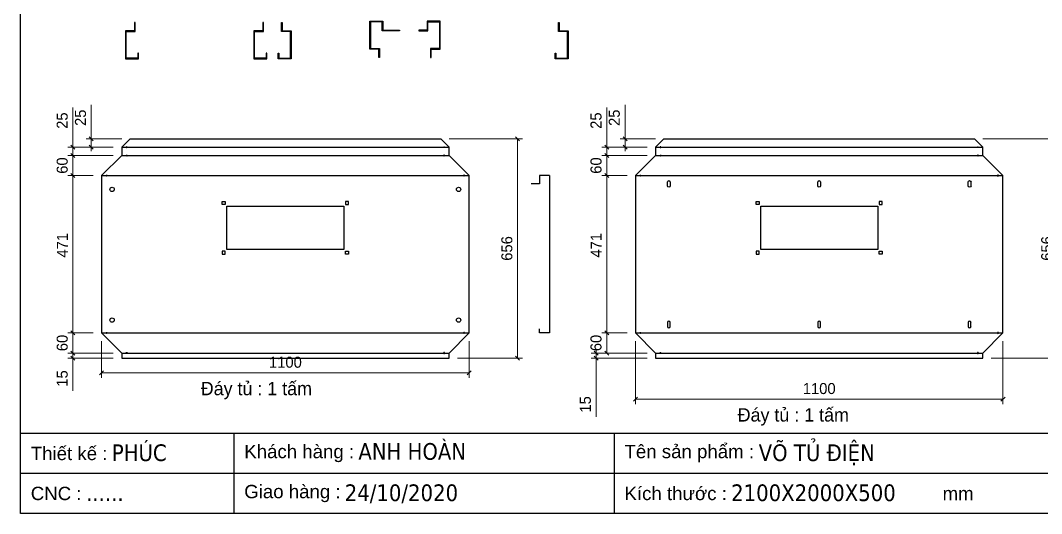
# Model space of a CAD drawing. Header units: millimetres. Extents: x 0 to 5930, y 0 to 4193.
# Drawn here: x 0 to 3056, y 0 to 1476 of the extents above; entities that cross this region are included whole.
import ezdxf
from ezdxf.enums import TextEntityAlignment as Align

# ---------------------------------------------------------------- set-up
doc = ezdxf.new("R2010")
doc.units = ezdxf.units.MM
doc.layers.add('CNC', color=7, linetype='Continuous')
doc.layers.add('DIM', color=253, linetype='Continuous')
doc.styles.add('Arial', font='arial.ttf')
doc.styles.add('Tahoma (Input Text)', font='tahoma.ttf')
doc.dimstyles.new('Dim-33', dxfattribs={"dimtxt": 33, "dimasz": 12, "dimexe": 15, "dimexo": 25, "dimgap": 15, "dimtad": 1, "dimdec": 0, "dimtxsty": 'Standard', "dimblk": 'OBLIQUE', "dimcen": 10, "dimclrd": 5, "dimclre": 5, "dimclrt": 3, "dimazin": 3, "dimtfac": 1, "dimtdec": 0, "dimtmove": 0, "dimatfit": 3, "dimldrblk": 'OPEN30', "dimlwd": 9, "dimlwe": 9})

# ---------------------------------------------------------------- blocks, each defined once
blk = doc.blocks.new('*D40')
at = {"color": 0, "linetype": 'ByBlock', "lineweight": -2}
for p, q in [((249, 426.9), (237, 414.9)), ((1337, 414.9), (1349, 426.9))]:
    blk.add_line(p, q, dxfattribs=at)
at = {"layer": 'Defpoints', "color": 0, "transparency": 16777216}
for p in [(243, 540.5), (1343, 540.5), (1343, 420.9)]:
    blk.add_point(p, dxfattribs=at)
at = {"layer": 'DIM', "color": 5, "lineweight": 9, "transparency": 16777216}
for p, q in [((243, 515.5), (243, 405.9)), ((1343, 515.5), (1343, 405.9)), ((243, 420.9), (1343, 420.9))]:
    blk.add_line(p, q, dxfattribs=at)
at = {"layer": 'DIM', "color": 3, "transparency": 16777216, "insert": (793, 452.8), "char_height": 33, "attachment_point": 5}
blk.add_mtext('1100', dxfattribs=at)
blk = doc.blocks.new('_Oblique')
at = {"color": 0, "linetype": 'ByBlock', "lineweight": -2}
blk.add_line((-0.5, -0.5), (0.5, 0.5), dxfattribs=at)
blk = doc.blocks.new('_Open30')
at = {"color": 0, "linetype": 'ByBlock', "lineweight": -2}
for p, q in [((-1, 0.27), (0, 0)), ((0, 0), (-1, -0.27)), ((0, 0), (-1, 0))]:
    blk.add_line(p, q, dxfattribs=at)
blk = doc.blocks.new('*D41')
at = {"color": 0, "linetype": 'ByBlock', "lineweight": -2}
for p, q in [((163.1, 1005.5), (151.1, 1017.5)), ((151.1, 546.5), (163.1, 534.5))]:
    blk.add_line(p, q, dxfattribs=at)
at = {"layer": 'Defpoints', "color": 0, "transparency": 16777216}
for p in [(243, 1011.5), (157.1, 540.5), (243, 540.5)]:
    blk.add_point(p, dxfattribs=at)
at = {"layer": 'DIM', "color": 5, "lineweight": 9, "transparency": 16777216}
for p, q in [((218, 1011.5), (142.1, 1011.5)), ((157.1, 1011.5), (157.1, 540.5)), ((218, 540.5), (142.1, 540.5))]:
    blk.add_line(p, q, dxfattribs=at)
at = {"layer": 'DIM', "color": 3, "transparency": 16777216, "insert": (125.5, 802.9), "char_height": 33, "attachment_point": 5, "rotation": 90}
blk.add_mtext('471', dxfattribs=at)
blk = doc.blocks.new('*D42')
at = {"color": 0, "linetype": 'ByBlock', "lineweight": -2}
for p, q in [((163.1, 534.5), (151.1, 546.5)), ((151.1, 486.5), (163.1, 474.5))]:
    blk.add_line(p, q, dxfattribs=at)
at = {"layer": 'Defpoints', "color": 0, "transparency": 16777216}
for p in [(243, 540.5), (157.1, 480.5), (303, 480.5)]:
    blk.add_point(p, dxfattribs=at)
at = {"layer": 'DIM', "color": 5, "lineweight": 9, "transparency": 16777216}
for p, q in [((218, 540.5), (142.1, 540.5)), ((157.1, 540.5), (157.1, 480.5)), ((278, 480.5), (142.1, 480.5))]:
    blk.add_line(p, q, dxfattribs=at)
at = {"layer": 'DIM', "color": 3, "transparency": 16777216, "insert": (125.2, 510.5), "char_height": 33, "attachment_point": 5, "rotation": 90}
blk.add_mtext('60', dxfattribs=at)
blk = doc.blocks.new('*D43')
at = {"color": 0, "linetype": 'ByBlock', "lineweight": -2}
for p, q in [((151.1, 486.5), (163.1, 474.5)), ((163.1, 459.5), (151.1, 471.5))]:
    blk.add_line(p, q, dxfattribs=at)
at = {"layer": 'Defpoints', "color": 0, "transparency": 16777216}
for p in [(157.1, 465.5), (303, 480.5), (303, 465.5)]:
    blk.add_point(p, dxfattribs=at)
at = {"layer": 'DIM', "color": 5, "lineweight": 9, "transparency": 16777216}
for p, q in [((157.1, 480.5), (157.1, 492.5)), ((278, 480.5), (142.1, 480.5)), ((278, 465.5), (142.1, 465.5)), ((157.1, 480.5), (157.1, 465.5)), ((157.1, 465.5), (157.1, 367.1))]:
    blk.add_line(p, q, dxfattribs=at)
at = {"layer": 'DIM', "color": 3, "transparency": 16777216, "insert": (125.2, 404.3), "char_height": 33, "attachment_point": 5, "rotation": 90}
blk.add_mtext('15', dxfattribs=at)
blk = doc.blocks.new('*D44')
at = {"color": 0, "linetype": 'ByBlock', "lineweight": -2}
for p, q in [((163.1, 1065.5), (151.1, 1077.5)), ((151.1, 1017.5), (163.1, 1005.5))]:
    blk.add_line(p, q, dxfattribs=at)
at = {"layer": 'Defpoints', "color": 0, "transparency": 16777216}
for p in [(157.1, 1071.5), (303, 1071.5), (243, 1011.5)]:
    blk.add_point(p, dxfattribs=at)
at = {"layer": 'DIM', "color": 5, "lineweight": 9, "transparency": 16777216}
for p, q in [((278, 1071.5), (142.1, 1071.5)), ((157.1, 1011.5), (157.1, 1071.5)), ((218, 1011.5), (142.1, 1011.5))]:
    blk.add_line(p, q, dxfattribs=at)
at = {"layer": 'DIM', "color": 3, "transparency": 16777216, "insert": (125.2, 1041.5), "char_height": 33, "attachment_point": 5, "rotation": 90}
blk.add_mtext('60', dxfattribs=at)
blk = doc.blocks.new('*D45')
at = {"color": 0, "linetype": 'ByBlock', "lineweight": -2}
for p, q in [((151.1, 1102.5), (163.1, 1090.5)), ((163.1, 1065.5), (151.1, 1077.5))]:
    blk.add_line(p, q, dxfattribs=at)
at = {"layer": 'Defpoints', "color": 0, "transparency": 16777216}
for p in [(157.1, 1096.5), (303, 1096.5), (303, 1071.5)]:
    blk.add_point(p, dxfattribs=at)
at = {"layer": 'DIM', "color": 5, "lineweight": 9, "transparency": 16777216}
for p, q in [((157.1, 1096.5), (157.1, 1215.1)), ((278, 1096.5), (142.1, 1096.5)), ((278, 1071.5), (142.1, 1071.5)), ((157.1, 1071.5), (157.1, 1096.5)), ((157.1, 1071.5), (157.1, 1059.5))]:
    blk.add_line(p, q, dxfattribs=at)
at = {"layer": 'DIM', "color": 3, "transparency": 16777216, "insert": (125.2, 1176), "char_height": 33, "attachment_point": 5, "rotation": 90}
blk.add_mtext('25', dxfattribs=at)
blk = doc.blocks.new('*D46')
at = {"color": 0, "linetype": 'ByBlock', "lineweight": -2}
for p, q in [((205.8, 1127.5), (217.8, 1115.5)), ((217.8, 1090.5), (205.8, 1102.5))]:
    blk.add_line(p, q, dxfattribs=at)
at = {"layer": 'Defpoints', "color": 0, "transparency": 16777216}
for p in [(211.8, 1121.5), (328, 1121.5), (303, 1096.5)]:
    blk.add_point(p, dxfattribs=at)
at = {"layer": 'DIM', "color": 5, "lineweight": 9, "transparency": 16777216}
for p, q in [((211.8, 1121.5), (211.8, 1223.6)), ((303, 1121.5), (196.8, 1121.5)), ((211.8, 1096.5), (211.8, 1121.5)), ((278, 1096.5), (196.8, 1096.5)), ((211.8, 1096.5), (211.8, 1084.5))]:
    blk.add_line(p, q, dxfattribs=at)
at = {"layer": 'DIM', "color": 3, "transparency": 16777216, "insert": (179.9, 1184.6), "char_height": 33, "attachment_point": 5, "rotation": 90}
blk.add_mtext('25', dxfattribs=at)
blk = doc.blocks.new('f3daunguoc')
at = {"layer": 'CNC', "color": 2, "lineweight": -3}
blk.add_circle((0, 0), 1.5, dxfattribs=at)
blk = doc.blocks.new('f2dauxuoi')
at = {"layer": 'CNC', "color": 2, "lineweight": -3}
blk.add_circle((0, 0), 1, dxfattribs=at)
blk = doc.blocks.new('*D47')
at = {"color": 0, "linetype": 'ByBlock', "lineweight": -2}
for p, q in [((1846.6, 348.1), (1834.6, 336.1)), ((2934.6, 336.1), (2946.6, 348.1))]:
    blk.add_line(p, q, dxfattribs=at)
at = {"layer": 'Defpoints', "color": 0, "transparency": 16777216}
for p in [(1840.6, 540.5), (2940.6, 540.5), (2940.6, 342.1)]:
    blk.add_point(p, dxfattribs=at)
at = {"layer": 'DIM', "color": 5, "lineweight": 9, "transparency": 16777216}
for p, q in [((1840.6, 515.5), (1840.6, 327.1)), ((2940.6, 515.5), (2940.6, 327.1)), ((1840.6, 342.1), (2940.6, 342.1))]:
    blk.add_line(p, q, dxfattribs=at)
at = {"layer": 'DIM', "color": 3, "transparency": 16777216, "insert": (2390.6, 374), "char_height": 33, "attachment_point": 5}
blk.add_mtext('1100', dxfattribs=at)
blk = doc.blocks.new('*D48')
at = {"color": 0, "linetype": 'ByBlock', "lineweight": -2}
for p, q in [((1760.7, 1005.5), (1748.7, 1017.5)), ((1748.7, 546.5), (1760.7, 534.5))]:
    blk.add_line(p, q, dxfattribs=at)
at = {"layer": 'Defpoints', "color": 0, "transparency": 16777216}
for p in [(1840.6, 1011.5), (1754.7, 540.5), (1840.6, 540.5)]:
    blk.add_point(p, dxfattribs=at)
at = {"layer": 'DIM', "color": 5, "lineweight": 9, "transparency": 16777216}
for p, q in [((1815.6, 1011.5), (1739.7, 1011.5)), ((1754.7, 1011.5), (1754.7, 540.5)), ((1815.6, 540.5), (1739.7, 540.5))]:
    blk.add_line(p, q, dxfattribs=at)
at = {"layer": 'DIM', "color": 3, "transparency": 16777216, "insert": (1723.1, 802.9), "char_height": 33, "attachment_point": 5, "rotation": 90}
blk.add_mtext('471', dxfattribs=at)
blk = doc.blocks.new('*D49')
at = {"color": 0, "linetype": 'ByBlock', "lineweight": -2}
for p, q in [((1760.7, 534.5), (1748.7, 546.5)), ((1748.7, 486.5), (1760.7, 474.5))]:
    blk.add_line(p, q, dxfattribs=at)
at = {"layer": 'Defpoints', "color": 0, "transparency": 16777216}
for p in [(1840.6, 540.5), (1754.7, 480.5), (1900.6, 480.5)]:
    blk.add_point(p, dxfattribs=at)
at = {"layer": 'DIM', "color": 5, "lineweight": 9, "transparency": 16777216}
for p, q in [((1815.6, 540.5), (1739.7, 540.5)), ((1754.7, 540.5), (1754.7, 480.5)), ((1875.6, 480.5), (1739.7, 480.5))]:
    blk.add_line(p, q, dxfattribs=at)
at = {"layer": 'DIM', "color": 3, "transparency": 16777216, "insert": (1722.8, 510.5), "char_height": 33, "attachment_point": 5, "rotation": 90}
blk.add_mtext('60', dxfattribs=at)
blk = doc.blocks.new('*D50')
at = {"color": 0, "linetype": 'ByBlock', "lineweight": -2}
for p, q in [((1716.8, 486.5), (1728.8, 474.5)), ((1728.8, 459.5), (1716.8, 471.5))]:
    blk.add_line(p, q, dxfattribs=at)
at = {"layer": 'Defpoints', "color": 0, "transparency": 16777216}
for p in [(1722.8, 465.5), (1900.6, 480.5), (1900.6, 465.5)]:
    blk.add_point(p, dxfattribs=at)
at = {"layer": 'DIM', "color": 5, "lineweight": 9, "transparency": 16777216}
for p, q in [((1722.8, 480.5), (1722.8, 492.5)), ((1875.6, 480.5), (1707.8, 480.5)), ((1875.6, 465.5), (1707.8, 465.5)), ((1722.8, 480.5), (1722.8, 465.5)), ((1722.8, 465.5), (1722.8, 289.4))]:
    blk.add_line(p, q, dxfattribs=at)
at = {"layer": 'DIM', "color": 3, "transparency": 16777216, "insert": (1690.9, 326.7), "char_height": 33, "attachment_point": 5, "rotation": 90}
blk.add_mtext('15', dxfattribs=at)
blk = doc.blocks.new('*D51')
at = {"color": 0, "linetype": 'ByBlock', "lineweight": -2}
for p, q in [((1760.7, 1065.5), (1748.7, 1077.5)), ((1748.7, 1017.5), (1760.7, 1005.5))]:
    blk.add_line(p, q, dxfattribs=at)
at = {"layer": 'Defpoints', "color": 0, "transparency": 16777216}
for p in [(1754.7, 1071.5), (1900.6, 1071.5), (1840.6, 1011.5)]:
    blk.add_point(p, dxfattribs=at)
at = {"layer": 'DIM', "color": 5, "lineweight": 9, "transparency": 16777216}
for p, q in [((1875.6, 1071.5), (1739.7, 1071.5)), ((1754.7, 1011.5), (1754.7, 1071.5)), ((1815.6, 1011.5), (1739.7, 1011.5))]:
    blk.add_line(p, q, dxfattribs=at)
at = {"layer": 'DIM', "color": 3, "transparency": 16777216, "insert": (1722.8, 1041.5), "char_height": 33, "attachment_point": 5, "rotation": 90}
blk.add_mtext('60', dxfattribs=at)
blk = doc.blocks.new('*D52')
at = {"color": 0, "linetype": 'ByBlock', "lineweight": -2}
for p, q in [((1748.7, 1102.5), (1760.7, 1090.5)), ((1760.7, 1065.5), (1748.7, 1077.5))]:
    blk.add_line(p, q, dxfattribs=at)
at = {"layer": 'Defpoints', "color": 0, "transparency": 16777216}
for p in [(1754.7, 1096.5), (1900.6, 1096.5), (1900.6, 1071.5)]:
    blk.add_point(p, dxfattribs=at)
at = {"layer": 'DIM', "color": 5, "lineweight": 9, "transparency": 16777216}
for p, q in [((1754.7, 1096.5), (1754.7, 1215.1)), ((1875.6, 1096.5), (1739.7, 1096.5)), ((1875.6, 1071.5), (1739.7, 1071.5)), ((1754.7, 1071.5), (1754.7, 1096.5)), ((1754.7, 1071.5), (1754.7, 1059.5))]:
    blk.add_line(p, q, dxfattribs=at)
at = {"layer": 'DIM', "color": 3, "transparency": 16777216, "insert": (1722.8, 1176), "char_height": 33, "attachment_point": 5, "rotation": 90}
blk.add_mtext('25', dxfattribs=at)
blk = doc.blocks.new('*D53')
at = {"color": 0, "linetype": 'ByBlock', "lineweight": -2}
for p, q in [((1803.4, 1127.5), (1815.4, 1115.5)), ((1815.4, 1090.5), (1803.4, 1102.5))]:
    blk.add_line(p, q, dxfattribs=at)
at = {"layer": 'Defpoints', "color": 0, "transparency": 16777216}
for p in [(1809.4, 1121.5), (1925.6, 1121.5), (1900.6, 1096.5)]:
    blk.add_point(p, dxfattribs=at)
at = {"layer": 'DIM', "color": 5, "lineweight": 9, "transparency": 16777216}
for p, q in [((1809.4, 1121.5), (1809.4, 1223.6)), ((1900.6, 1121.5), (1794.4, 1121.5)), ((1809.4, 1096.5), (1809.4, 1121.5)), ((1875.6, 1096.5), (1794.4, 1096.5)), ((1809.4, 1096.5), (1809.4, 1084.5))]:
    blk.add_line(p, q, dxfattribs=at)
at = {"layer": 'DIM', "color": 3, "transparency": 16777216, "insert": (1777.5, 1184.6), "char_height": 33, "attachment_point": 5, "rotation": 90}
blk.add_mtext('25', dxfattribs=at)
blk = doc.blocks.new('*D54')
at = {"color": 0, "linetype": 'ByBlock', "lineweight": -2}
for p, q in [((1493.7, 1115.5), (1481.7, 1127.5)), ((1481.7, 471.5), (1493.7, 459.5))]:
    blk.add_line(p, q, dxfattribs=at)
at = {"layer": 'Defpoints', "color": 0, "transparency": 16777216}
for p in [(1258, 1121.5), (1487.7, 1121.5), (1283, 465.5)]:
    blk.add_point(p, dxfattribs=at)
at = {"layer": 'DIM', "color": 5, "lineweight": 9, "transparency": 16777216}
for p, q in [((1283, 1121.5), (1502.7, 1121.5)), ((1487.7, 465.5), (1487.7, 1121.5)), ((1308, 465.5), (1502.7, 465.5))]:
    blk.add_line(p, q, dxfattribs=at)
at = {"layer": 'DIM', "color": 3, "transparency": 16777216, "insert": (1455.9, 793.5), "char_height": 33, "attachment_point": 5, "rotation": 90}
blk.add_mtext('656', dxfattribs=at)
blk = doc.blocks.new('*D55')
at = {"color": 0, "linetype": 'ByBlock', "lineweight": -2}
for p, q in [((3109.5, 1115.5), (3097.5, 1127.5)), ((3097.5, 471.5), (3109.5, 459.5))]:
    blk.add_line(p, q, dxfattribs=at)
at = {"layer": 'Defpoints', "color": 0, "transparency": 16777216}
for p in [(2855.6, 1121.5), (2880.6, 465.5), (3103.5, 465.5)]:
    blk.add_point(p, dxfattribs=at)
at = {"layer": 'DIM', "color": 5, "lineweight": 9, "transparency": 16777216}
for p, q in [((2880.6, 1121.5), (3118.5, 1121.5)), ((3103.5, 1121.5), (3103.5, 465.5)), ((2905.6, 465.5), (3118.5, 465.5))]:
    blk.add_line(p, q, dxfattribs=at)
at = {"layer": 'DIM', "color": 3, "transparency": 16777216, "insert": (3071.7, 793.5), "char_height": 33, "attachment_point": 5, "rotation": 90}
blk.add_mtext('656', dxfattribs=at)
blk = doc.blocks.new('ovan8.5x20')
at = {"layer": 'CNC', "color": 2, "lineweight": -3}
for p, q in [((5.7, 4.2), (-5.8, 4.2)), ((-5.8, -4.2), (5.7, -4.2))]:
    blk.add_line(p, q, dxfattribs=at)
for centre, start, end in [((-5.8, 0), 90, 270), ((5.7, 0), 270, 90)]:
    blk.add_arc(centre, 4.25, start, end, dxfattribs=at)
blk = doc.blocks.new('khungtenAsean2')
at = {"color": 7}
for p, q in [((2970, -1980), (0, -1980)), ((320, -1980), (320, -2100)), ((890, -1980), (890, -2100)), ((2020, -2040), (0, -2040))]:
    blk.add_line(p, q, dxfattribs=at)
blk.add_lwpolyline([(0, 0), (2970, 0), (2970, -2100), (0, -2100)], close=True, dxfattribs=at)
at = {"color": 2, "char_height": 20, "width": 917.634, "attachment_point": 4, "style": 'Arial'}
for s, insert in [('  Thiết kế :', (0, -2010)), ('  Khách hàng :', (320, -2010)), ('  Tên sản phẩm :', (890, -2010)), ('  CNC :', (0, -2070)), ('  Giao hàng :', (320, -2070)), ('  Kích thước :', (890, -2070)), ('mm', (1382.3, -2070))]:
    blk.add_mtext(s, dxfattribs=dict(at, insert=insert))
at = {"color": 1, "style": 'Tahoma (Input Text)', "flags": 8}
for tag, p in [('#01', (137.1, -2021.3)), ('#03', (506.6, -2019.3)), ('#05', (1106.6, -2021.3)), ('#07', (1834.7, -2021.3)), ('#09', (2146.7, -2021.3)), ('#02', (98.5, -2081.3)), ('#04', (486.1, -2081.3)), ('#06', (1065.3, -2081.3)), ('#08', (1817.4, -2081.3)), ('#10', (2146.7, -2081.3))]:
    blk.add_attdef(tag, p, '', height=25, dxfattribs=at)
blk.add_attdef('#11', text='', height=25, dxfattribs=at).set_placement((2915, -2067.3), align=Align.CENTER)

msp = doc.modelspace()

# ---------------------------------------------------------------- linework, layer by layer
at = {"color": 7}
for p, q in [((303, 1096.5), (328, 1121.5)), ((328, 1121.5), (1258, 1121.5)), ((1283, 1096.5), (1258, 1121.5)), ((1900.6, 1096.5), (1925.6, 1121.5)), ((1925.6, 1121.5), (2855.6, 1121.5)), ((2880.6, 1096.5), (2855.6, 1121.5)), ((303, 1071.5), (243, 1011.5)), ((303, 1096.5), (1283, 1096.5)), ((303, 1071.5), (1283, 1071.5)), ((1283, 1071.5), (1343, 1011.5)), ((1900.6, 1071.5), (1840.6, 1011.5)), ((1900.6, 1096.5), (2880.6, 1096.5)), ((1900.6, 1071.5), (2880.6, 1071.5)), ((2880.6, 1071.5), (2940.6, 1011.5)), ((243, 1011.5), (1343, 1011.5)), ((1583.6, 1011.5), (1553.6, 1011.5)), ((1553.6, 1011.5), (1553.6, 986.5)), ((1583.6, 1011.5), (1583.6, 540.5)), ((1840.6, 1011.5), (2940.6, 1011.5)), ((1553.6, 986.5), (1528.6, 986.5)), ((1553.6, 540.5), (1553.6, 552.5)), ((243, 540.5), (1343, 540.5)), ((243, 540.5), (303, 480.5)), ((1343, 540.5), (1283, 480.5)), ((1583.6, 540.5), (1553.6, 540.5)), ((1840.6, 540.5), (2940.6, 540.5)), ((1840.6, 540.5), (1900.6, 480.5)), ((2940.6, 540.5), (2880.6, 480.5)), ((303, 480.5), (1283, 480.5)), ((1900.6, 480.5), (2880.6, 480.5))]:
    msp.add_line(p, q, dxfattribs=at)
for points in [[(341.3, 1444.9), (314.3, 1444.9), (314.3, 1360.9), (353.3, 1360.9), (353.3, 1377.9), (351.3, 1377.9), (351.3, 1362.9), (316.3, 1362.9), (316.3, 1442.9), (343.3, 1442.9), (343.3, 1469.9), (341.3, 1469.9)], [(725.5, 1444.9), (698.5, 1444.9), (698.5, 1360.9), (737.5, 1360.9), (737.5, 1377.9), (735.5, 1377.9), (735.5, 1362.9), (700.5, 1362.9), (700.5, 1442.9), (727.5, 1442.9), (727.5, 1469.9), (725.5, 1469.9)], [(783.4, 1444.9), (810.4, 1444.9), (810.4, 1360.9), (771.4, 1360.9), (771.4, 1377.9), (773.4, 1377.9), (773.4, 1362.9), (808.4, 1362.9), (808.4, 1442.9), (781.4, 1442.9), (781.4, 1469.9), (783.4, 1469.9)], [(1612.4, 1444.9), (1639.4, 1444.9), (1639.4, 1360.9), (1600.4, 1360.9), (1600.4, 1377.9), (1602.4, 1377.9), (1602.4, 1362.9), (1637.4, 1362.9), (1637.4, 1442.9), (1610.4, 1442.9), (1610.4, 1469.9), (1612.4, 1469.9)]]:
    msp.add_lwpolyline(points, close=True, dxfattribs=at)
for points in [[(1134.6, 1444.9), (1082.6, 1444.9), (1082.6, 1471.9), (1047.6, 1471.9), (1047.6, 1391.9), (1074.6, 1391.9), (1074.6, 1364.9), (1072.6, 1364.9), (1072.6, 1389.9), (1045.6, 1389.9), (1045.6, 1473.9), (1084.6, 1473.9), (1084.6, 1446.9), (1134.6, 1446.9), (1134.6, 1444.9)], [(1192.3, 1444.9), (1219.3, 1444.9), (1219.3, 1471.9), (1254.3, 1471.9), (1254.3, 1391.9), (1227.3, 1391.9), (1227.3, 1364.9), (1229.3, 1364.9), (1229.3, 1389.9), (1256.3, 1389.9), (1256.3, 1473.9), (1217.3, 1473.9), (1217.3, 1446.9), (1192.3, 1446.9), (1192.3, 1444.9)], [(303, 1096.5), (303, 1071.5)], [(1283, 1071.5), (1283, 1096.5)], [(1900.6, 1096.5), (1900.6, 1071.5)], [(2880.6, 1071.5), (2880.6, 1096.5)], [(243, 1011.5), (243, 540.5)], [(1343, 540.5), (1343, 1011.5)], [(1840.6, 1011.5), (1840.6, 540.5)], [(2940.6, 540.5), (2940.6, 1011.5)], [(303, 480.5), (303, 465.5), (1283, 465.5), (1283, 480.5)], [(1900.6, 480.5), (1900.6, 465.5), (2880.6, 465.5), (2880.6, 480.5)]]:
    msp.add_lwpolyline(points, dxfattribs=at)
at = {"color": 2}
for points in [[(613.2, 924.8), (604.2, 924.8), (604.2, 933.8), (613.2, 933.8)], [(618, 920), (968, 920), (968, 790), (618, 790)], [(972.7, 924.8), (981.7, 924.8), (981.7, 933.8), (972.7, 933.8)], [(2210.8, 924.8), (2201.8, 924.8), (2201.8, 933.8), (2210.8, 933.8)], [(2215.6, 920), (2565.6, 920), (2565.6, 790), (2215.6, 790)], [(2570.3, 924.8), (2579.3, 924.8), (2579.3, 933.8), (2570.3, 933.8)], [(613.2, 785.3), (604.2, 785.3), (604.2, 776.3), (613.2, 776.3)], [(972.7, 785.3), (981.7, 785.3), (981.7, 776.3), (972.7, 776.3)], [(2210.8, 785.3), (2201.8, 785.3), (2201.8, 776.3), (2210.8, 776.3)], [(2570.3, 785.3), (2579.3, 785.3), (2579.3, 776.3), (2570.3, 776.3)]]:
    msp.add_lwpolyline(points, close=True, dxfattribs=at)
for centre in [(274.5, 970), (1311.5, 970), (274.5, 579), (1311.5, 579)]:
    msp.add_circle(centre, 6.5, dxfattribs=at)

# ---------------------------------------------------------------- block references
at = {"color": 7}
ref = msp.add_blockref('khungtenAsean2', (0, 4192.7), dxfattribs=dict(at, xscale=1.996500000008381, yscale=1.996500000008381, zscale=1.996500000008381))
ref.add_attrib('#06', '2100X2000X500', (2126.9, 37.4), dxfattribs={"color": 1, "height": 49.913, "style": 'Tahoma (Input Text)'})
ref.add_attrib('#05', 'VÕ TỦ ĐIỆN', (2209.4, 157.2), dxfattribs={"color": 1, "height": 49.91, "style": 'Tahoma (Input Text)'})
ref.add_attrib('#04', '24/10/2020', (970.5, 37.4), dxfattribs={"color": 1, "height": 49.91, "style": 'Tahoma (Input Text)'})
ref.add_attrib('#03', 'ANH HOÀN', (1011.4, 161.1), dxfattribs={"color": 1, "height": 49.91, "style": 'Tahoma (Input Text)'})
ref.add_attrib('#02', '......', (196.6, 37.4), dxfattribs={"color": 1, "height": 49.91, "style": 'Tahoma (Input Text)'})
ref.add_attrib('#01', 'PHÚC', (273.6, 157.2), dxfattribs={"color": 1, "height": 49.91, "style": 'Tahoma (Input Text)'})
at = {"lineweight": -3, "rotation": 270}
for name, p in [('f3daunguoc', (318, 1071.5)), ('f2dauxuoi', (1268, 1096.5)), ('f3daunguoc', (1915.6, 1071.5)), ('f2dauxuoi', (2865.6, 1096.5)), ('f3daunguoc', (258, 1011.5)), ('f3daunguoc', (1855.6, 1011.5)), ('f3daunguoc', (258, 540.5)), ('f3daunguoc', (1855.6, 540.5)), ('f3daunguoc', (318, 480.5)), ('f3daunguoc', (1915.6, 480.5))]:
    msp.add_blockref(name, p, dxfattribs=at)
at = {"lineweight": -3, "xscale": -1, "rotation": 90}
for name, p in [('f2dauxuoi', (318, 1096.5)), ('f3daunguoc', (1268, 1071.5)), ('f2dauxuoi', (1915.6, 1096.5)), ('f3daunguoc', (2865.6, 1071.5)), ('f3daunguoc', (1328, 1011.5)), ('f3daunguoc', (2925.6, 1011.5)), ('f3daunguoc', (1328, 540.5)), ('f3daunguoc', (2925.6, 540.5)), ('f3daunguoc', (1268, 480.5)), ('f3daunguoc', (2865.6, 480.5))]:
    msp.add_blockref(name, p, dxfattribs=at)
at = {"layer": 'CNC', "lineweight": -3, "xscale": -1, "rotation": 90}
for p in [(1940.6, 986.4), (2390.6, 986.4), (2840.6, 986.4)]:
    msp.add_blockref('ovan8.5x20', p, dxfattribs=at)
at = {"layer": 'CNC', "lineweight": -3, "rotation": 90}
for p in [(1940.6, 565.7), (2390.6, 565.7), (2840.6, 565.7)]:
    msp.add_blockref('ovan8.5x20', p, dxfattribs=at)

# ---------------------------------------------------------------- texts
at = {"color": 2, "char_height": 40, "width": 775, "attachment_point": 5}
for insert in [(706.2, 368.2), (2313, 289.4)]:
    msp.add_mtext('Đáy tủ : 1 tấm', dxfattribs=dict(at, insert=insert))

# ---------------------------------------------------------------- dimensions: what is measured, and where the dimension line sits
at = {"layer": 'DIM', "color": 7}
for base, p1, p2, picture, middle in [((211.8, 1121.5), (303, 1096.5), (328, 1121.5), '*D46', (211.8, 1184.6)), ((1809.4, 1121.5), (1900.6, 1096.5), (1925.6, 1121.5), '*D53', (1809.4, 1184.6)), ((157.1, 1096.5), (303, 1071.5), (303, 1096.5), '*D45', (157.1, 1176)), ((1754.7, 1096.5), (1900.6, 1071.5), (1900.6, 1096.5), '*D52', (1754.7, 1176)), ((157.1, 1071.5), (243, 1011.5), (303, 1071.5), '*D44', (157.1, 1041.5)), ((1754.7, 1071.5), (1840.6, 1011.5), (1900.6, 1071.5), '*D51', (1754.7, 1041.5)), ((157.1, 540.5), (243, 1011.5), (243, 540.5), '*D41', (157.1, 802.9)), ((1754.7, 540.5), (1840.6, 1011.5), (1840.6, 540.5), '*D48', (1754.7, 802.9)), ((157.1, 480.5), (243, 540.5), (303, 480.5), '*D42', (157.1, 510.5)), ((1754.7, 480.5), (1840.6, 540.5), (1900.6, 480.5), '*D49', (1754.7, 510.5)), ((1722.8, 465.5), (1900.6, 480.5), (1900.6, 465.5), '*D50', (1722.8, 326.7))]:
    dim = msp.add_linear_dim(base=base, p1=p1, p2=p2, angle=270, dimstyle='Dim-33', dxfattribs=at)
    dim.commit()
    dim.dimension.update_dxf_attribs({"geometry": picture, "text_midpoint": middle, "dimtype": 160})
at = {"layer": 'DIM', "color": 2}
dim = msp.add_linear_dim(base=(1487.7, 1121.5), p1=(1283, 465.5), p2=(1258, 1121.5), angle=90, dimstyle='Dim-33', dxfattribs=at)
dim.commit()
dim.dimension.update_dxf_attribs({"geometry": '*D54', "text_midpoint": (1455.9, 793.5)})
dim = msp.add_linear_dim(base=(3103.5, 465.5), p1=(2855.6, 1121.5), p2=(2880.6, 465.5), angle=90, dimstyle='Dim-33', dxfattribs=at)
dim.commit()
dim.dimension.update_dxf_attribs({"geometry": '*D55', "text_midpoint": (3103.5, 793.5), "dimtype": 160})
at = {"layer": 'DIM', "color": 7}
for base, p1, p2, angle, picture, middle in [((1343, 420.9), (243, 540.5), (1343, 540.5), 180, '*D40', (793, 452.8)), ((2940.6, 342.1), (1840.6, 540.5), (2940.6, 540.5), 180, '*D47', (2390.6, 374)), ((157.1, 465.5), (303, 480.5), (303, 465.5), 270, '*D43', (125.2, 404.3))]:
    dim = msp.add_linear_dim(base=base, p1=p1, p2=p2, angle=angle, dimstyle='Dim-33', dxfattribs=at)
    dim.commit()
    dim.dimension.update_dxf_attribs({"geometry": picture, "text_midpoint": middle})

doc.saveas('drawing.dxf')
